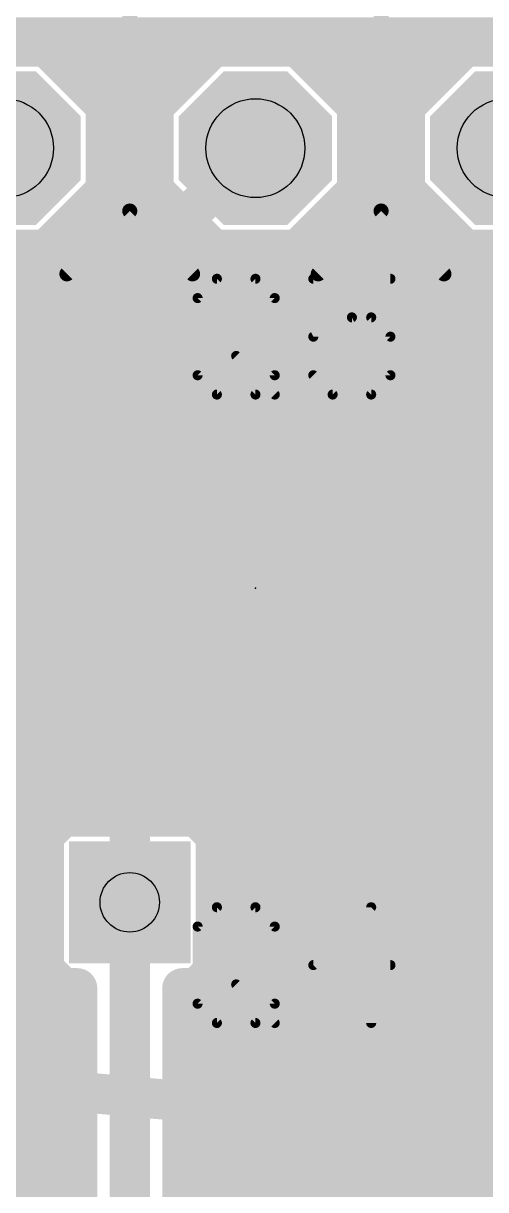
# Model space of a CAD drawing. Extents: x -4.6 to 54.3, y -4.7 to 51.3.
# Drawn here: x 13.53 to 18.2, y 32.66 to 44.44 of the extents above; entities that cross this region are included whole.
import ezdxf

# ---------------------------------------------------------------- set-up
doc = ezdxf.new("R2010")
doc.units = 0
for name, color, linetype in [('1', 22, 'CONTINUOUS'), ('16', 175, 'CONTINUOUS'), ('17', 82, 'CONTINUOUS'), ('18', 82, 'CONTINUOUS'), ('21', 253, 'CONTINUOUS'), ('23', 7, 'CONTINUOUS'), ('25', 253, 'CONTINUOUS'), ('30', 253, 'CONTINUOUS'), ('31', 253, 'CONTINUOUS'), ('44', 253, 'CONTINUOUS')]:
    doc.layers.add(name, color=color, linetype=linetype)

# ---------------------------------------------------------------- blocks, each defined once
blk = doc.blocks.new('OCTAGONP')
at = {"const_width": 0.5}
blk.add_lwpolyline([(-0.25, -0.1036), (-0.25, 0.1036), (-0.1036, 0.25), (0.1036, 0.25), (0.25, 0.1036), (0.25, -0.1036), (0.1036, -0.25), (-0.1036, -0.25), (-0.25, -0.1036), (-0.25, 0.1036)], dxfattribs=at)
blk = doc.blocks.new('RECT')
blk.add_solid([(-0.5, -0.5), (0.5, -0.5), (-0.5, 0.5), (0.5, 0.5)])
blk = doc.blocks.new('SQUAREV')
blk.add_solid([(-0.5, -0.5), (0.5, -0.5), (-0.5, 0.5), (0.5, 0.5)])

msp = doc.modelspace()

# ---------------------------------------------------------------- linework, layer by layer
at = {"layer": '1', "const_width": 0.4064}
for points in [[(0.635, 44.2976), (23.5309, 44.2976)], [(13.7609, 44.2082), (12.9091, 44.2082)], [(14.3632, 43.6059), (13.7609, 44.2082)], [(15.4491, 44.2082), (14.8468, 43.6059)], [(16.3009, 44.2082), (15.4491, 44.2082)], [(16.9032, 43.6059), (16.3009, 44.2082)], [(17.9891, 44.2082), (17.3868, 43.6059)], [(18.8409, 44.2082), (17.9891, 44.2082)], [(14.0779, 43.8912), (15.1321, 43.8912)], [(16.6179, 43.8912), (17.6721, 43.8912)], [(14.3632, 42.7541), (14.3632, 43.6059)], [(14.8468, 43.6059), (14.8468, 42.9033)], [(16.9032, 42.7541), (16.9032, 43.6059)], [(17.3868, 43.6059), (17.3868, 42.7541)], [(14.3632, 43.4848), (14.8468, 43.4848)], [(16.9032, 43.4848), (17.3868, 43.4848)], [(13.335, 43.18), (9.925, 39.77)], [(15.875, 43.18), (11.595, 38.9)], [(14.3632, 43.0784), (14.8468, 43.0784)], [(16.9032, 43.0784), (17.3868, 43.0784)], [(14.8468, 42.9033), (11.3749, 39.4314)], [(13.7609, 42.1518), (14.3632, 42.7541)], [(16.3009, 42.1518), (16.9032, 42.7541)], [(17.3868, 42.7541), (17.9891, 42.1518)], [(14.2811, 42.672), (14.6155, 42.672)], [(16.8211, 42.672), (17.4689, 42.672)], [(13.8747, 42.2656), (14.2091, 42.2656)], [(16.4147, 42.2656), (17.8753, 42.2656)], [(12.1264, 38.6799), (15.5983, 42.1518)], [(13.0583, 42.1518), (13.7609, 42.1518)], [(15.5983, 42.1518), (16.3009, 42.1518)], [(17.9891, 42.1518), (18.6917, 42.1518)], [(12.7657, 41.8592), (13.8027, 41.8592)], [(15.3057, 41.8592), (18.9843, 41.8592)], [(12.3593, 41.4528), (13.3963, 41.4528)], [(14.8993, 41.4528), (19.3907, 41.4528)], [(14.4929, 41.0464), (21.7021, 41.0464)], [(15.2391, 40.8632), (15.0468, 40.6709)], [(16.5109, 40.8632), (15.2391, 40.8632)], [(16.7032, 40.6709), (16.5109, 40.8632)], [(14.0865, 40.64), (15.0468, 40.64)], [(15.0468, 40.6709), (15.0468, 40.5364)], [(16.7032, 39.0447), (16.7032, 40.6709)], [(16.7032, 40.64), (20.1268, 40.64)], [(14.5449, 40.5364), (14.2336, 40.2251)], [(15.0468, 40.5364), (14.5449, 40.5364)], [(14.2336, 40.2251), (11.8399, 37.8314)], [(13.6801, 40.2336), (14.2421, 40.2336)], [(16.7032, 40.2336), (20.1268, 40.2336)], [(12.06, 37.3), (14.765, 40.005)], [(14.765, 40.005), (15.24, 40.005)], [(15.24, 40.005), (15.875, 39.835)], [(13.2737, 39.8272), (13.8357, 39.8272)], [(16.7032, 39.8272), (20.1268, 39.8272)], [(12.8673, 39.4208), (13.4293, 39.4208)], [(16.7032, 39.4208), (20.1268, 39.4208)], [(16.9249, 39.2664), (16.7032, 39.0447)], [(20.1268, 39.2664), (16.9249, 39.2664)], [(16.825, 38.415), (17.145, 38.735)], [(17.145, 38.735), (20.805, 38.735)], [(16.825, 37.635), (16.825, 38.415)], [(17.6532, 36.7991), (17.6532, 38.2036)], [(17.6532, 38.2036), (19.1768, 38.2036)], [(17.6532, 38.2016), (19.1768, 38.2016)], [(17.6532, 37.7952), (19.1768, 37.7952)], [(14.605, 37.315), (14.925, 37.635)], [(16.825, 37.635), (16.825, 33.975)], [(14.605, 35.56), (14.605, 37.315)], [(17.6532, 37.3888), (19.1768, 37.3888)], [(17.6532, 36.9824), (19.1768, 36.9824)], [(17.4609, 36.6068), (17.6532, 36.7991)], [(17.3564, 34.1951), (17.3564, 36.6068)], [(17.3564, 36.6068), (17.4609, 36.6068)], [(17.3564, 36.576), (19.4736, 36.576)], [(17.3564, 36.1696), (18.8168, 36.1696)], [(17.3564, 35.7632), (18.8168, 35.7632)], [(17.3564, 35.3568), (18.8168, 35.3568)], [(12.7, 34.925), (13.97, 33.655)], [(17.3564, 34.9504), (18.8168, 34.9504)], [(17.3564, 34.544), (21.2625, 34.544)], [(18.6351, 32.9164), (17.3564, 34.1951)], [(17.4139, 34.1376), (20.1268, 34.1376)], [(16.825, 33.975), (18.415, 32.385)], [(13.97, 33.655), (15.875, 33.485)], [(17.8203, 33.7312), (20.1268, 33.7312)], [(18.2267, 33.3248), (20.1268, 33.3248)]]:
    msp.add_lwpolyline(points, dxfattribs=at)
at = {"layer": '1', "const_width": 0.2032}
for points in [[(13.8327, 44.28, 1), (13.689, 44.1364)], [(13.7609, 44.1066, 1), (13.7609, 44.3098)], [(15.4491, 44.3098, 1), (15.4491, 44.1066)], [(15.5209, 44.1364, 1), (15.3773, 44.28)], [(16.3727, 44.28, 1), (16.229, 44.1364)], [(16.3009, 44.1066, 1), (16.3009, 44.3098)], [(17.9891, 44.3098, 1), (17.9891, 44.1066)], [(18.0609, 44.1364, 1), (17.9173, 44.28)], [(14.0779, 43.9928, 1), (14.0779, 43.7896)], [(15.1321, 43.7896, 1), (15.1321, 43.9928)], [(16.6179, 43.9928, 1), (16.6179, 43.7896)], [(17.6721, 43.7896, 1), (17.6721, 43.9928)], [(14.4648, 43.6059, 1), (14.2616, 43.6059)], [(14.2914, 43.534, 1), (14.435, 43.6777)], [(14.9484, 43.6059, 1), (14.7452, 43.6059)], [(14.775, 43.6777, 1), (14.9186, 43.534)], [(17.0048, 43.6059, 1), (16.8016, 43.6059)], [(16.8314, 43.534, 1), (16.975, 43.6777)], [(17.4884, 43.6059, 1), (17.2852, 43.6059)], [(17.315, 43.6777, 1), (17.4586, 43.534)], [(14.3632, 43.5864, 1), (14.3632, 43.3832)], [(14.8468, 43.3832, 1), (14.8468, 43.5864)], [(16.9032, 43.5864, 1), (16.9032, 43.3832)], [(17.3868, 43.3832, 1), (17.3868, 43.5864)], [(13.4068, 43.1082, 1), (13.2632, 43.2518)], [(15.9468, 43.1082, 1), (15.8032, 43.2518)], [(14.3632, 43.18, 1), (14.3632, 42.9768)], [(14.8468, 42.9768, 1), (14.8468, 43.18)], [(16.9032, 43.18, 1), (16.9032, 42.9768)], [(17.3868, 42.9768, 1), (17.3868, 43.18)], [(14.9186, 42.8315, 1), (14.775, 42.9752)], [(14.435, 42.6823, 1), (14.2914, 42.8259)], [(14.7452, 42.9033, 1), (14.9484, 42.9033)], [(16.975, 42.6823, 1), (16.8314, 42.8259)], [(17.4586, 42.8259, 1), (17.315, 42.6823)], [(14.2811, 42.7736, 1), (14.2811, 42.5704)], [(14.2616, 42.7541, 1), (14.4648, 42.7541)], [(14.6155, 42.5704, 1), (14.6155, 42.7736)], [(16.8211, 42.7736, 1), (16.8211, 42.5704)], [(16.8016, 42.7541, 1), (17.0048, 42.7541)], [(17.2852, 42.7541, 1), (17.4884, 42.7541)], [(17.4689, 42.5704, 1), (17.4689, 42.7736)], [(13.8747, 42.3672, 1), (13.8747, 42.164)], [(14.2091, 42.164, 1), (14.2091, 42.3672)], [(16.4147, 42.3672, 1), (16.4147, 42.164)], [(17.8753, 42.164, 1), (17.8753, 42.3672)], [(13.689, 42.2236, 1), (13.8327, 42.08)], [(13.7609, 42.0502, 1), (13.7609, 42.2534)], [(15.5983, 42.2534, 1), (15.5983, 42.0502)], [(15.6702, 42.08, 1), (15.5265, 42.2236)], [(16.229, 42.2236, 1), (16.3727, 42.08)], [(16.3009, 42.0502, 1), (16.3009, 42.2534)], [(17.9891, 42.2534, 1), (17.9891, 42.0502)], [(17.9173, 42.08, 1), (18.0609, 42.2236)], [(13.8027, 41.7576, 1), (13.8027, 41.9608)], [(15.3057, 41.9608, 1), (15.3057, 41.7576)], [(13.3963, 41.3512, 1), (13.3963, 41.5544)], [(14.8993, 41.5544, 1), (14.8993, 41.3512)], [(14.4929, 41.148, 1), (14.4929, 40.9448)], [(15.2391, 40.9648, 1), (15.2391, 40.7616)], [(15.3109, 40.7914, 1), (15.1672, 40.935)], [(16.5828, 40.935, 1), (16.4391, 40.7914)], [(16.5109, 40.7616, 1), (16.5109, 40.9648)], [(14.0865, 40.7416, 1), (14.0865, 40.5384)], [(15.1484, 40.6709, 1), (14.9452, 40.6709)], [(14.975, 40.7428, 1), (15.1186, 40.5991)], [(15.0468, 40.5384, 1), (15.0468, 40.7416)], [(16.8048, 40.6709, 1), (16.6016, 40.6709)], [(16.7032, 40.7416, 1), (16.7032, 40.5384)], [(16.6314, 40.5991, 1), (16.775, 40.7428)], [(14.5449, 40.638, 1), (14.5449, 40.4348)], [(14.6167, 40.4646, 1), (14.473, 40.6082)], [(15.0468, 40.4348, 1), (15.0468, 40.638)], [(14.9452, 40.5364, 1), (15.1484, 40.5364)], [(13.6801, 40.3352, 1), (13.6801, 40.132)], [(14.3054, 40.1533, 1), (14.1618, 40.297)], [(14.2421, 40.132, 1), (14.2421, 40.3352)], [(16.7032, 40.3352, 1), (16.7032, 40.132)], [(14.1618, 40.297, 1), (14.3054, 40.1533)], [(14.765, 40.1066, 1), (14.765, 39.9034)], [(14.8368, 39.9332, 1), (14.6932, 40.0768)], [(15.2663, 40.1031, 1), (15.2137, 39.9069)], [(15.24, 39.9034, 1), (15.24, 40.1066)], [(13.8357, 39.7256, 1), (13.8357, 39.9288)], [(15.8487, 39.7369, 1), (15.9013, 39.9331)], [(16.7032, 39.9288, 1), (16.7032, 39.7256)], [(13.4293, 39.3192, 1), (13.4293, 39.5224)], [(16.7032, 39.5224, 1), (16.7032, 39.3192)], [(16.9249, 39.368, 1), (16.9249, 39.1648)], [(16.9967, 39.1946, 1), (16.853, 39.3382)], [(16.6016, 39.0447, 1), (16.8048, 39.0447)], [(16.6314, 39.1165, 1), (16.775, 38.9729)], [(17.145, 38.8366, 1), (17.145, 38.6334)], [(17.2168, 38.6632, 1), (17.0732, 38.8068)], [(16.9266, 38.415, 1), (16.7234, 38.415)], [(16.7532, 38.4868, 1), (16.8968, 38.3432)], [(17.7548, 38.2036, 1), (17.5516, 38.2036)], [(17.6532, 38.3052, 1), (17.6532, 38.102)], [(17.6532, 38.3032, 1), (17.6532, 38.1)], [(17.6532, 37.8968, 1), (17.6532, 37.6936)], [(14.9968, 37.5632, 1), (14.8532, 37.7068)], [(16.9266, 37.635, 1), (16.7234, 37.635)], [(16.7234, 37.635, 1), (16.9266, 37.635)], [(14.7066, 37.315, 1), (14.5034, 37.315)], [(14.5332, 37.3868, 1), (14.6768, 37.2432)], [(17.6532, 37.4904, 1), (17.6532, 37.2872)], [(17.6532, 37.084, 1), (17.6532, 36.8808)], [(17.5516, 36.7991, 1), (17.7548, 36.7991)], [(17.725, 36.7272, 1), (17.5814, 36.8709)], [(17.458, 36.6068, 1), (17.2548, 36.6068)], [(17.3564, 36.7084, 1), (17.3564, 36.5052)], [(17.3564, 36.6776, 1), (17.3564, 36.4744)], [(17.3891, 36.6786, 1), (17.5328, 36.535)], [(17.4609, 36.5052, 1), (17.4609, 36.7084)], [(17.3564, 36.2712, 1), (17.3564, 36.068)], [(17.3564, 35.8648, 1), (17.3564, 35.6616)], [(14.5034, 35.56, 1), (14.7066, 35.56)], [(17.3564, 35.4584, 1), (17.3564, 35.2552)], [(17.3564, 35.052, 1), (17.3564, 34.8488)], [(17.3564, 34.6456, 1), (17.3564, 34.4424)], [(17.4282, 34.267, 1), (17.2846, 34.1233)], [(17.2548, 34.1951, 1), (17.458, 34.1951)], [(17.4139, 34.2392, 1), (17.4139, 34.036)], [(16.8968, 34.0468, 1), (16.7532, 33.9032)], [(16.7234, 33.975, 1), (16.9266, 33.975)], [(13.979, 33.7562, 1), (13.961, 33.5538)], [(13.8982, 33.5832, 1), (14.0418, 33.7268)], [(17.8203, 33.8328, 1), (17.8203, 33.6296)], [(15.866, 33.3838, 1), (15.884, 33.5862)], [(18.2267, 33.4264, 1), (18.2267, 33.2232)]]:
    msp.add_lwpolyline(points, format="xyb", dxfattribs=at)
at = {"layer": '16', "const_width": 0.4064}
for points in [[(0.635, 44.2976), (51.435, 44.2976)], [(13.7609, 44.2082), (12.9091, 44.2082)], [(14.3632, 43.6059), (13.7609, 44.2082)], [(15.4491, 44.2082), (14.8468, 43.6059)], [(16.3009, 44.2082), (15.4491, 44.2082)], [(16.9032, 43.6059), (16.3009, 44.2082)], [(17.9891, 44.2082), (17.3868, 43.6059)], [(18.8409, 44.2082), (17.9891, 44.2082)], [(14.0779, 43.8912), (15.1321, 43.8912)], [(16.6179, 43.8912), (17.6721, 43.8912)], [(14.3632, 42.7541), (14.3632, 43.6059)], [(14.8468, 43.6059), (14.8468, 42.7541)], [(16.9032, 42.7541), (16.9032, 43.6059)], [(17.3868, 43.6059), (17.3868, 42.7541)], [(14.3632, 43.4848), (14.8468, 43.4848)], [(16.9032, 43.4848), (17.3868, 43.4848)], [(14.3632, 43.0784), (14.8468, 43.0784)], [(16.9032, 43.0784), (17.3868, 43.0784)], [(13.7609, 42.1518), (14.3632, 42.7541)], [(14.8468, 42.7541), (15.4491, 42.1518)], [(16.3009, 42.1518), (16.9032, 42.7541)], [(17.3868, 42.7541), (17.9891, 42.1518)], [(14.2811, 42.672), (14.9289, 42.672)], [(16.8211, 42.672), (17.4689, 42.672)], [(13.8747, 42.2656), (15.3353, 42.2656)], [(16.4147, 42.2656), (17.8753, 42.2656)], [(12.9091, 42.1518), (13.7609, 42.1518)], [(15.4491, 42.1518), (16.3009, 42.1518)], [(17.9891, 42.1518), (18.8409, 42.1518)], [(0.635, 41.8592), (51.435, 41.8592)], [(0.635, 41.4528), (51.435, 41.4528)], [(0.635, 41.0464), (51.435, 41.0464)], [(0.635, 40.64), (51.435, 40.64)], [(0.635, 40.2336), (51.435, 40.2336)], [(0.635, 39.8272), (51.435, 39.8272)], [(0.635, 39.4208), (51.435, 39.4208)], [(0.635, 39.0144), (51.435, 39.0144)], [(0.635, 38.608), (51.435, 38.608)], [(0.635, 38.2016), (51.435, 38.2016)], [(0.635, 37.7952), (51.435, 37.7952)], [(0.635, 37.3888), (51.435, 37.3888)], [(7.1067, 36.9824), (30.3583, 36.9824)], [(7.2182, 36.576), (30.2468, 36.576)], [(13.9291, 36.4282), (13.7368, 36.2359)], [(15.2809, 36.4282), (13.9291, 36.4282)], [(15.4732, 36.2359), (15.2809, 36.4282)], [(13.7368, 36.2359), (13.7368, 34.8841)], [(15.4732, 34.8841), (15.4732, 36.2359)], [(7.2182, 36.1696), (13.7368, 36.1696)], [(15.4732, 36.1696), (18.8168, 36.1696)], [(7.2182, 35.7632), (13.7368, 35.7632)], [(15.4732, 35.7632), (18.8168, 35.7632)], [(14.605, 30.48), (14.605, 35.56)], [(7.0559, 35.3568), (13.7368, 35.3568)], [(15.4732, 35.3568), (18.8168, 35.3568)], [(6.8814, 34.9504), (13.7368, 34.9504)], [(15.4732, 34.9504), (18.8168, 34.9504)], [(13.7368, 34.8841), (13.9291, 34.6918)], [(15.2809, 34.6918), (15.4732, 34.8841)], [(13.9291, 34.6918), (14.0736, 34.6918)], [(14.0736, 34.6918), (14.0736, 30.2599)], [(15.1364, 30.7001), (15.1364, 34.6918)], [(15.1364, 34.6918), (15.2809, 34.6918)], [(6.8814, 34.544), (14.0736, 34.544)], [(15.1364, 34.544), (19.1536, 34.544)], [(6.8814, 34.1376), (14.0736, 34.1376)], [(15.1364, 34.1376), (19.1536, 34.1376)], [(6.8814, 33.7312), (14.0736, 33.7312)], [(15.1364, 33.7312), (19.1536, 33.7312)], [(6.8814, 33.3248), (14.0736, 33.3248)], [(15.1364, 33.3248), (19.1536, 33.3248)], [(6.8814, 32.9184), (14.0736, 32.9184)], [(15.1364, 32.9184), (19.1536, 32.9184)], [(6.8814, 32.512), (14.0736, 32.512)], [(15.1364, 32.512), (19.1536, 32.512)]]:
    msp.add_lwpolyline(points, dxfattribs=at)
at = {"layer": '16', "const_width": 0.2032}
for points in [[(13.8327, 44.28, 1), (13.689, 44.1364)], [(13.7609, 44.1066, 1), (13.7609, 44.3098)], [(15.4491, 44.3098, 1), (15.4491, 44.1066)], [(15.5209, 44.1364, 1), (15.3773, 44.28)], [(16.3727, 44.28, 1), (16.229, 44.1364)], [(16.3009, 44.1066, 1), (16.3009, 44.3098)], [(17.9891, 44.3098, 1), (17.9891, 44.1066)], [(18.0609, 44.1364, 1), (17.9173, 44.28)], [(14.0779, 43.9928, 1), (14.0779, 43.7896)], [(15.1321, 43.7896, 1), (15.1321, 43.9928)], [(16.6179, 43.9928, 1), (16.6179, 43.7896)], [(17.6721, 43.7896, 1), (17.6721, 43.9928)], [(14.4648, 43.6059, 1), (14.2616, 43.6059)], [(14.2914, 43.534, 1), (14.435, 43.6777)], [(14.9484, 43.6059, 1), (14.7452, 43.6059)], [(14.775, 43.6777, 1), (14.9186, 43.534)], [(17.0048, 43.6059, 1), (16.8016, 43.6059)], [(16.8314, 43.534, 1), (16.975, 43.6777)], [(17.4884, 43.6059, 1), (17.2852, 43.6059)], [(17.315, 43.6777, 1), (17.4586, 43.534)], [(14.3632, 43.5864, 1), (14.3632, 43.3832)], [(14.8468, 43.3832, 1), (14.8468, 43.5864)], [(16.9032, 43.5864, 1), (16.9032, 43.3832)], [(17.3868, 43.3832, 1), (17.3868, 43.5864)], [(14.3632, 43.18, 1), (14.3632, 42.9768)], [(14.8468, 42.9768, 1), (14.8468, 43.18)], [(16.9032, 43.18, 1), (16.9032, 42.9768)], [(17.3868, 42.9768, 1), (17.3868, 43.18)], [(14.435, 42.6823, 1), (14.2914, 42.8259)], [(14.9186, 42.8259, 1), (14.775, 42.6823)], [(16.975, 42.6823, 1), (16.8314, 42.8259)], [(17.4586, 42.8259, 1), (17.315, 42.6823)], [(14.2811, 42.7736, 1), (14.2811, 42.5704)], [(14.2616, 42.7541, 1), (14.4648, 42.7541)], [(14.7452, 42.7541, 1), (14.9484, 42.7541)], [(14.9289, 42.5704, 1), (14.9289, 42.7736)], [(16.8211, 42.7736, 1), (16.8211, 42.5704)], [(16.8016, 42.7541, 1), (17.0048, 42.7541)], [(17.2852, 42.7541, 1), (17.4884, 42.7541)], [(17.4689, 42.5704, 1), (17.4689, 42.7736)], [(13.8747, 42.3672, 1), (13.8747, 42.164)], [(15.3353, 42.164, 1), (15.3353, 42.3672)], [(16.4147, 42.3672, 1), (16.4147, 42.164)], [(17.8753, 42.164, 1), (17.8753, 42.3672)], [(13.689, 42.2236, 1), (13.8327, 42.08)], [(13.7609, 42.0502, 1), (13.7609, 42.2534)], [(15.4491, 42.2534, 1), (15.4491, 42.0502)], [(15.3773, 42.08, 1), (15.5209, 42.2236)], [(16.229, 42.2236, 1), (16.3727, 42.08)], [(16.3009, 42.0502, 1), (16.3009, 42.2534)], [(17.9891, 42.2534, 1), (17.9891, 42.0502)], [(17.9173, 42.08, 1), (18.0609, 42.2236)], [(13.9291, 36.5298, 1), (13.9291, 36.3266)], [(14.0009, 36.3564, 1), (13.8572, 36.5)], [(15.3528, 36.5, 1), (15.2091, 36.3564)], [(15.2809, 36.3266, 1), (15.2809, 36.5298)], [(13.8384, 36.2359, 1), (13.6352, 36.2359)], [(15.5748, 36.2359, 1), (15.3716, 36.2359)], [(13.665, 36.3078, 1), (13.8086, 36.1641)], [(13.7368, 36.068, 1), (13.7368, 36.2712)], [(15.4732, 36.2712, 1), (15.4732, 36.068)], [(15.4014, 36.1641, 1), (15.545, 36.3078)], [(13.7368, 35.6616, 1), (13.7368, 35.8648)], [(15.4732, 35.8648, 1), (15.4732, 35.6616)], [(14.7066, 35.56, 1), (14.5034, 35.56)], [(13.7368, 35.2552, 1), (13.7368, 35.4584)], [(15.4732, 35.4584, 1), (15.4732, 35.2552)], [(13.7368, 34.8488, 1), (13.7368, 35.052)], [(15.4732, 35.052, 1), (15.4732, 34.8488)], [(13.8086, 34.9559, 1), (13.665, 34.8122)], [(15.545, 34.8122, 1), (15.4014, 34.9559)], [(13.6352, 34.8841, 1), (13.8384, 34.8841)], [(13.9291, 34.7934, 1), (13.9291, 34.5902)], [(14.1752, 34.6918, 1), (13.972, 34.6918)], [(14.0736, 34.5902, 1), (14.0736, 34.7934)], [(15.238, 34.6918, 1), (15.0348, 34.6918)], [(15.1364, 34.7934, 1), (15.1364, 34.5902)], [(15.2809, 34.5902, 1), (15.2809, 34.7934)], [(15.3716, 34.8841, 1), (15.5748, 34.8841)], [(13.8572, 34.62, 1), (14.0009, 34.7636)], [(15.2091, 34.7636, 1), (15.3528, 34.62)], [(14.0736, 34.4424, 1), (14.0736, 34.6456)], [(15.1364, 34.6456, 1), (15.1364, 34.4424)], [(14.0736, 34.036, 1), (14.0736, 34.2392)], [(15.1364, 34.2392, 1), (15.1364, 34.036)], [(14.0736, 33.6296, 1), (14.0736, 33.8328)], [(15.1364, 33.8328, 1), (15.1364, 33.6296)], [(14.0736, 33.2232, 1), (14.0736, 33.4264)], [(15.1364, 33.4264, 1), (15.1364, 33.2232)], [(14.0736, 32.8168, 1), (14.0736, 33.02)], [(15.1364, 33.02, 1), (15.1364, 32.8168)], [(14.0736, 32.4104, 1), (14.0736, 32.6136)], [(15.1364, 32.6136, 1), (15.1364, 32.4104)]]:
    msp.add_lwpolyline(points, format="xyb", dxfattribs=at)
at = {"layer": '21', "const_width": 0.1524}
for points in [[(14.605, 46.355), (14.605, 42.545)], [(17.145, 46.355), (17.145, 42.545)], [(13.97, 41.91), (14.605, 42.545)], [(14.605, 42.545), (15.24, 41.91)], [(16.51, 41.91), (17.145, 42.545)], [(17.145, 42.545), (17.78, 41.91)], [(12.7, 41.91), (13.97, 41.91)], [(15.24, 41.91), (16.51, 41.91)], [(17.78, 41.91), (19.05, 41.91)]]:
    msp.add_lwpolyline(points, dxfattribs=at)
at = {"layer": '21', "const_width": 0.0762}
for points in [[(14.5669, 42.545, 1), (14.6431, 42.545)], [(14.6319, 42.5719, 1), (14.5781, 42.5181)], [(14.6319, 42.5181, 1), (14.5781, 42.5719)], [(17.1069, 42.545, 1), (17.1831, 42.545)], [(17.1719, 42.5719, 1), (17.1181, 42.5181)], [(17.1719, 42.5181, 1), (17.1181, 42.5719)], [(13.9431, 41.9369, 1), (13.9969, 41.8831)], [(13.97, 41.8719, 1), (13.97, 41.9481)], [(15.24, 41.9481, 1), (15.24, 41.8719)], [(15.2131, 41.8831, 1), (15.2669, 41.9369)], [(16.4831, 41.9369, 1), (16.5369, 41.8831)], [(16.51, 41.8719, 1), (16.51, 41.9481)], [(17.78, 41.9481, 1), (17.78, 41.8719)], [(17.7531, 41.8831, 1), (17.8069, 41.9369)]]:
    msp.add_lwpolyline(points, format="xyb", dxfattribs=at)
at = {"layer": '23'}
msp.add_point((15.875, 38.735), dxfattribs=at)
at = {"layer": '25', "const_width": 0.1016}
for points in [[(15.2908, 41.6653), (15.4857, 41.8602)], [(15.4857, 41.8602), (15.8755, 41.8602)], [(15.8755, 41.8602), (16.0704, 41.6653)], [(17.2398, 41.8602), (16.4602, 41.8602)], [(16.4602, 41.8602), (16.4602, 41.2755)], [(15.2908, 40.8857), (15.2908, 41.6653)], [(16.0704, 41.6653), (16.0704, 40.8857)], [(16.4602, 41.2755), (16.85, 41.4704)], [(16.85, 41.4704), (17.0449, 41.4704)], [(17.0449, 41.4704), (17.2398, 41.2755)], [(17.2398, 41.2755), (17.2398, 40.8857)], [(15.6806, 41.0806), (16.0704, 40.6908)], [(15.4857, 40.6908), (15.2908, 40.8857)], [(16.0704, 40.8857), (15.8755, 40.6908)], [(16.6551, 40.6908), (16.4602, 40.8857)], [(17.2398, 40.8857), (17.0449, 40.6908)], [(15.8755, 40.6908), (15.4857, 40.6908)], [(17.0449, 40.6908), (16.6551, 40.6908)], [(15.2908, 35.3153), (15.4857, 35.5102)], [(15.4857, 35.5102), (15.8755, 35.5102)], [(15.8755, 35.5102), (16.0704, 35.3153)], [(17.0449, 35.5102), (16.4602, 34.9255)], [(17.0449, 34.3408), (17.0449, 35.5102)], [(15.2908, 34.5357), (15.2908, 35.3153)], [(16.0704, 35.3153), (16.0704, 34.5357)], [(16.4602, 34.9255), (17.2398, 34.9255)], [(15.6806, 34.7306), (16.0704, 34.3408)], [(15.4857, 34.3408), (15.2908, 34.5357)], [(16.0704, 34.5357), (15.8755, 34.3408)], [(15.8755, 34.3408), (15.4857, 34.3408)]]:
    msp.add_lwpolyline(points, dxfattribs=at)
at = {"layer": '25', "const_width": 0.0508}
for points in [[(15.4857, 41.8856, 1), (15.4857, 41.8348)], [(15.5037, 41.8422, 1), (15.4677, 41.8782)], [(15.8935, 41.8782, 1), (15.8575, 41.8422)], [(15.8755, 41.8348, 1), (15.8755, 41.8856)], [(16.4602, 41.8856, 1), (16.4602, 41.8348)], [(16.4856, 41.8602, 1), (16.4348, 41.8602)], [(17.2398, 41.8348, 1), (17.2398, 41.8856)], [(15.2728, 41.6833, 1), (15.3088, 41.6473)], [(15.3162, 41.6653, 1), (15.2654, 41.6653)], [(16.0958, 41.6653, 1), (16.045, 41.6653)], [(16.0524, 41.6473, 1), (16.0884, 41.6833)], [(16.85, 41.4958, 1), (16.85, 41.445)], [(16.8614, 41.4477, 1), (16.8386, 41.4931)], [(17.0629, 41.4884, 1), (17.0269, 41.4524)], [(17.0449, 41.445, 1), (17.0449, 41.4958)], [(16.4488, 41.2982, 1), (16.4716, 41.2528)], [(16.4348, 41.2755, 1), (16.4856, 41.2755)], [(17.2652, 41.2755, 1), (17.2144, 41.2755)], [(17.2218, 41.2575, 1), (17.2578, 41.2935)], [(15.6986, 41.0986, 1), (15.6626, 41.0626)], [(15.3088, 40.9037, 1), (15.2728, 40.8677)], [(15.2654, 40.8857, 1), (15.3162, 40.8857)], [(16.045, 40.8857, 1), (16.0958, 40.8857)], [(16.0884, 40.8677, 1), (16.0524, 40.9037)], [(16.4782, 40.9037, 1), (16.4422, 40.8677)], [(17.2144, 40.8857, 1), (17.2652, 40.8857)], [(17.2578, 40.8677, 1), (17.2218, 40.9037)], [(15.4857, 40.7162, 1), (15.4857, 40.6654)], [(15.4677, 40.6728, 1), (15.5037, 40.7088)], [(15.8575, 40.7088, 1), (15.8935, 40.6728)], [(15.8755, 40.6654, 1), (15.8755, 40.7162)], [(16.0524, 40.6728, 1), (16.0884, 40.7088)], [(16.6551, 40.7162, 1), (16.6551, 40.6654)], [(16.6371, 40.6728, 1), (16.6731, 40.7088)], [(17.0269, 40.7088, 1), (17.0629, 40.6728)], [(17.0449, 40.6654, 1), (17.0449, 40.7162)], [(15.4857, 35.5356, 1), (15.4857, 35.4848)], [(15.5037, 35.4922, 1), (15.4677, 35.5282)], [(15.8935, 35.5282, 1), (15.8575, 35.4922)], [(15.8755, 35.4848, 1), (15.8755, 35.5356)], [(17.0703, 35.5102, 1), (17.0195, 35.5102)], [(17.0629, 35.4922, 1), (17.0269, 35.5282)], [(15.2728, 35.3333, 1), (15.3088, 35.2973)], [(15.3162, 35.3153, 1), (15.2654, 35.3153)], [(16.0958, 35.3153, 1), (16.045, 35.3153)], [(16.0524, 35.2973, 1), (16.0884, 35.3333)], [(16.4422, 34.9435, 1), (16.4782, 34.9075)], [(16.4602, 34.9509, 1), (16.4602, 34.9001)], [(17.2398, 34.9001, 1), (17.2398, 34.9509)], [(15.6986, 34.7486, 1), (15.6626, 34.7126)], [(15.3088, 34.5537, 1), (15.2728, 34.5177)], [(15.2654, 34.5357, 1), (15.3162, 34.5357)], [(16.045, 34.5357, 1), (16.0958, 34.5357)], [(16.0884, 34.5177, 1), (16.0524, 34.5537)], [(15.4857, 34.3662, 1), (15.4857, 34.3154)], [(15.4677, 34.3228, 1), (15.5037, 34.3588)], [(15.8575, 34.3588, 1), (15.8935, 34.3228)], [(15.8755, 34.3154, 1), (15.8755, 34.3662)], [(16.0524, 34.3228, 1), (16.0884, 34.3588)], [(17.0195, 34.3408, 1), (17.0703, 34.3408)]]:
    msp.add_lwpolyline(points, format="xyb", dxfattribs=at)
at = {"layer": '44'}
for centre, radius in [((13.335, 43.18), 0.5), ((15.875, 43.18), 0.5), ((18.415, 43.18), 0.5), ((14.605, 35.56), 0.3)]:
    msp.add_circle(centre, radius, dxfattribs=at)

# ---------------------------------------------------------------- block references
at = {"layer": '1', "yscale": 1.4}
for p in [(15.875, 39.835), (14.925, 37.635), (16.825, 37.635), (15.875, 33.485)]:
    msp.add_blockref('RECT', p, dxfattribs=at)
at = {"layer": '17', "xscale": 1.4, "yscale": 1.4}
for p in [(13.335, 43.18), (13.335, 43.18), (15.875, 43.18), (15.875, 43.18), (18.415, 43.18), (18.415, 43.18)]:
    msp.add_blockref('OCTAGONP', p, dxfattribs=at)
at = {"layer": '18', "xscale": 1.08, "yscale": 1.08}
msp.add_blockref('SQUAREV', (14.605, 35.56), dxfattribs=at)
msp.add_blockref('SQUAREV', (14.605, 35.56), dxfattribs=at)
at = {"layer": '30'}
for name, p, xscale, yscale in [('OCTAGONP', (13.335, 43.18), 1.55, 1.55), ('OCTAGONP', (15.875, 43.18), 1.55, 1.55), ('OCTAGONP', (18.415, 43.18), 1.55, 1.55), ('SQUAREV', (14.605, 35.56), 1.23, 1.23)]:
    msp.add_blockref(name, p, dxfattribs=dict(at, xscale=xscale, yscale=yscale))
at = {"layer": '31', "yscale": 1.4}
for p in [(15.875, 39.835), (14.925, 37.635), (16.825, 37.635), (15.875, 33.485)]:
    msp.add_blockref('RECT', p, dxfattribs=at)

doc.saveas('drawing.dxf')
